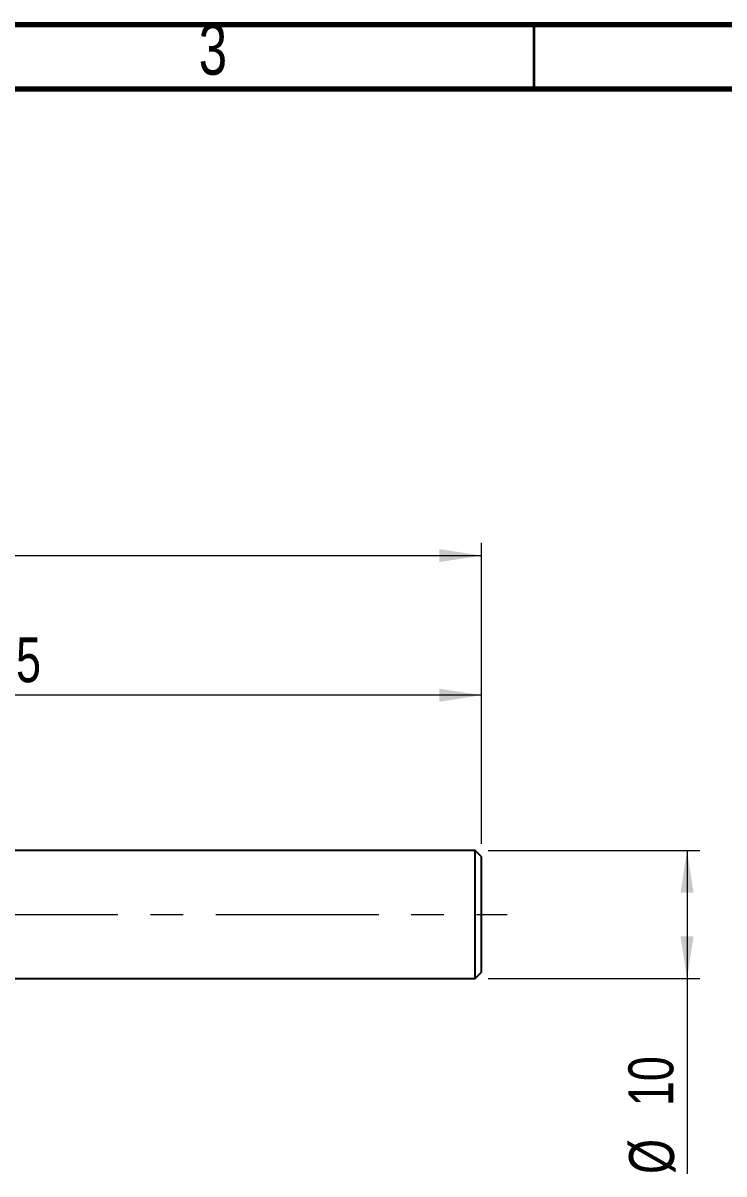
# Model space of a CAD drawing. Header units: millimetres. Extents: x 5 to 292, y 5 to 205.
# Drawn here: x 158.7 to 213.3, y 115.4 to 205.1 of the extents above; entities that cross this region are included whole.
import ezdxf

# ---------------------------------------------------------------- set-up
doc = ezdxf.new("R2010")
doc.units = ezdxf.units.MM
doc.linetypes.add('CENTERX2', pattern=[20.32, 12.7, -2.54, 2.54, -2.54])
doc.styles.add('SLDTEXTSTYLE0', font='TXT', dxfattribs={"width": 0.75})
doc.dimstyles.new('SLDDIMSTYLE0', dxfattribs={"dimtxt": 3.5, "dimasz": 3.302, "dimexe": 0, "dimexo": 0.0625, "dimgap": 0.875, "dimtad": 1, "dimrnd": 1e-09, "dimzin": 12, "dimdsep": 46, "dimtxsty": 'SLDTEXTSTYLE0', "dimsah": 1, "dimcen": 0.09, "dimadec": 0, "dimazin": 3, "dimtfac": 1, "dimtofl": 0, "dimtmove": 0, "dimatfit": 3, "dimfxl": 1, "dimfrac": 2, "dimtolj": 1, "dimtzin": 12, "dimarcsym": 0})

# ---------------------------------------------------------------- blocks, each defined once
blk = doc.blocks.new('_D')
at = {"color": 7, "linetype": 'Continuous', "lineweight": 18}
for p, q in [((194.898, 140.637), (211.398, 140.637)), ((210.398, 140.637), (210.398, 130.637)), ((194.898, 130.637), (211.398, 130.637)), ((210.398, 130.637), (210.398, 115.412))]:
    blk.add_line(p, q, dxfattribs=at)
for points in [[(210.398, 140.637), (209.89, 137.335), (210.906, 137.335)], [(210.398, 130.637), (210.906, 133.939), (209.89, 133.939)]]:
    blk.add_solid(points, dxfattribs=at)
at = {"color": 7, "linetype": 'Continuous', "lineweight": 18, "char_height": 3.5, "attachment_point": 1, "rotation": 90, "style": 'SLDTEXTSTYLE0'}
for s, insert in [('10', (205.832, 120.691)), ('%%c', (205.886, 115.412))]:
    blk.add_mtext(s, dxfattribs=dict(at, insert=insert))
blk = doc.blocks.new('_D_1')
at = {"color": 7, "linetype": 'Continuous', "lineweight": 18}
for p, q in [((119.398, 141.637), (119.398, 153.728)), ((194.398, 141.137), (194.398, 153.728)), ((194.398, 152.728), (119.398, 152.728))]:
    blk.add_line(p, q, dxfattribs=at)
for points in [[(119.398, 152.728), (122.7, 152.22), (122.7, 153.236)], [(194.398, 152.728), (191.096, 153.236), (191.096, 152.22)]]:
    blk.add_solid(points, dxfattribs=at)
at = {"color": 7, "linetype": 'Continuous', "lineweight": 18, "insert": (156.164, 157.24), "char_height": 3.5, "attachment_point": 1, "style": 'SLDTEXTSTYLE0'}
blk.add_mtext('75', dxfattribs=at)
blk = doc.blocks.new('_D_3')
at = {"color": 7, "linetype": 'Continuous', "lineweight": 18}
for p, q in [((94.398, 138.637), (94.398, 164.611)), ((194.398, 141.137), (194.398, 164.611)), ((94.398, 163.611), (194.398, 163.611))]:
    blk.add_line(p, q, dxfattribs=at)
for points in [[(94.398, 163.611), (97.7, 163.103), (97.7, 164.119)], [(194.398, 163.611), (191.096, 164.119), (191.096, 163.103)]]:
    blk.add_solid(points, dxfattribs=at)
at = {"color": 7, "linetype": 'Continuous', "lineweight": 18, "insert": (140.483, 168.123), "char_height": 3.5, "attachment_point": 1, "style": 'SLDTEXTSTYLE0'}
blk.add_mtext('100', dxfattribs=at)

msp = doc.modelspace()

# ---------------------------------------------------------------- linework, layer by layer
at = {"color": 7, "linetype": 'Continuous', "lineweight": 70}
for p, q in [((5, 205), (292, 205)), ((10, 200), (287, 200))]:
    msp.add_line(p, q, dxfattribs=at)
at = {"color": 7, "linetype": 'Continuous', "lineweight": 35}
msp.add_line((198.5, 200), (198.5, 205), dxfattribs=at)
at = {"color": 7, "linetype": 'Continuous', "lineweight": 25}
for p, q in [((193.898, 140.637), (119.398, 140.637)), ((194.398, 140.137), (193.898, 140.637)), ((193.898, 130.637), (193.898, 140.637)), ((194.398, 131.137), (194.398, 140.137)), ((193.898, 130.637), (194.398, 131.137)), ((119.398, 130.637), (193.898, 130.637))]:
    msp.add_line(p, q, dxfattribs=at)
at = {"color": 7, "linetype": 'CENTERX2', "lineweight": 18}
msp.add_line((92.398, 135.637), (196.398, 135.637), dxfattribs=at)

# ---------------------------------------------------------------- texts
at = {"color": 7, "linetype": 'Continuous', "lineweight": 0, "insert": (173.46, 205.06), "char_height": 3.969, "attachment_point": 2, "style": 'SLDTEXTSTYLE0'}
msp.add_mtext('3', dxfattribs=at)

# ---------------------------------------------------------------- dimensions: what is measured, and where the dimension line sits
at = {"color": 7, "linetype": 'Continuous', "lineweight": 18}
for base, p1, p2, picture, middle in [((194.398, 163.611), (94.398, 137.637), (194.398, 140.137), '_D_3', (144.362, 163.611)), ((119.398, 152.728), (194.398, 140.137), (119.398, 140.637), '_D_1', (158.751, 152.728))]:
    dim = msp.add_linear_dim(base=base, p1=p1, p2=p2, dimstyle='SLDDIMSTYLE0', dxfattribs=at)
    dim.commit()
    dim.dimension.update_dxf_attribs({"geometry": picture, "text_midpoint": middle, "dimtype": 160})
dim = msp.add_linear_dim(base=(210.398, 130.637), p1=(193.898, 140.637), p2=(193.898, 130.637), angle=90, text='%%c<>', dimstyle='SLDDIMSTYLE0', dxfattribs=at)
dim.commit()
dim.dimension.update_dxf_attribs({"geometry": '_D', "text_midpoint": (210.398, 120.637), "dimtype": 160})

doc.saveas('drawing.dxf')
